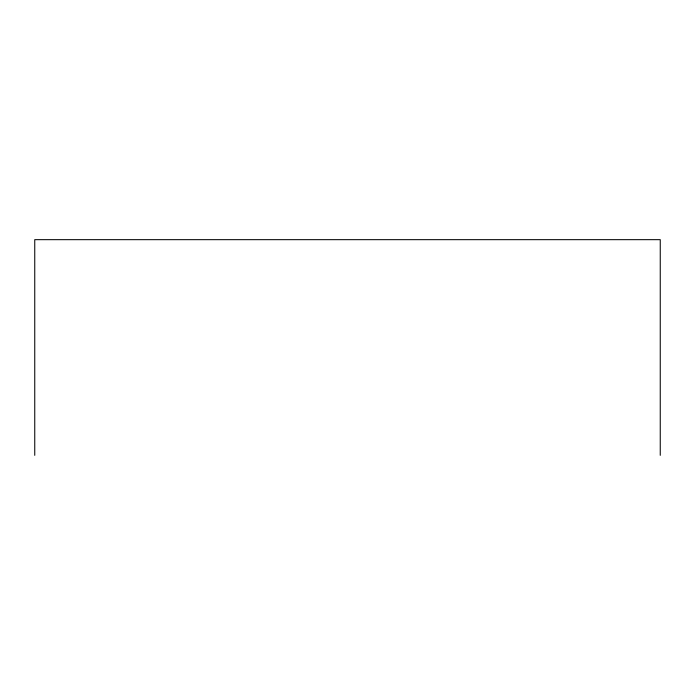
<?xml version="1.0" encoding="UTF-8"?>
<svg xmlns="http://www.w3.org/2000/svg" width="695" height="695" viewBox="0 0 695 695"><rect width="100%" height="100%" fill="white"/><g stroke="black" fill="none" stroke-linecap="round" stroke-linejoin="round"><path stroke-width="1.04" d="M660.25 455.338L660.25 239.662L34.75 239.662L34.75 455.338"/></g></svg>
